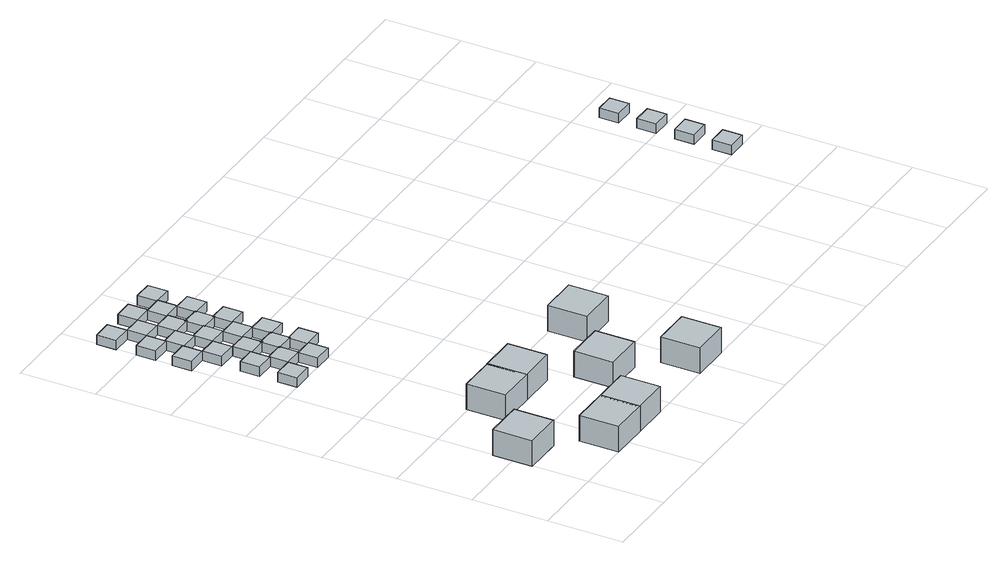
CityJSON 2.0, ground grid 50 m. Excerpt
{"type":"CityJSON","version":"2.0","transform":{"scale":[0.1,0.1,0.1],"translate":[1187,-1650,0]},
"CityObjects":{
"object1":{"type":"GenericCityObject","geometry":[{"type":"Solid","lod":"1","boundaries":[[[[0,1,2,3]],[[4,5,1,0]],[[5,6,2,1]],[[6,7,3,2]],[[7,4,0,3]],[[7,6,5,4]]]]}]},
"object2":{"type":"GenericCityObject","geometry":[{"type":"Solid","lod":"1","boundaries":[[[[8,9,10,11]],[[12,13,9,8]],[[13,14,10,9]],[[14,15,11,10]],[[15,12,8,11]],[[15,14,13,12]]]]}]},
"object3":{"type":"GenericCityObject","geometry":[{"type":"Solid","lod":"1","boundaries":[[[[16,17,18,19]],[[20,21,17,16]],[[21,22,18,17]],[[22,23,19,18]],[[23,20,16,19]],[[23,22,21,20]]]]}]},
"object4":{"type":"GenericCityObject","geometry":[{"type":"Solid","lod":"1","boundaries":[[[[24,25,26,27]],[[28,29,25,24]],[[29,30,26,25]],[[30,31,27,26]],[[31,28,24,27]],[[31,30,29,28]]]]}]},
"object5":{"type":"GenericCityObject","geometry":[{"type":"Solid","lod":"1","boundaries":[[[[32,33,34,35]],[[36,37,33,32]],[[37,38,34,33]],[[38,39,35,34]],[[39,36,32,35]],[[39,38,37,36]]]]}]},
"object6":{"type":"GenericCityObject","geometry":[{"type":"Solid","lod":"1","boundaries":[[[[40,41,42,43]],[[44,45,41,40]],[[45,46,42,41]],[[46,47,43,42]],[[47,44,40,43]],[[47,46,45,44]]]]}]},
"object7":{"type":"GenericCityObject","geometry":[{"type":"Solid","lod":"1","boundaries":[[[[48,49,50,51]],[[52,53,49,48]],[[53,54,50,49]],[[54,55,51,50]],[[55,52,48,51]],[[55,54,53,52]]]]}]},
"object8":{"type":"GenericCityObject","geometry":[{"type":"Solid","lod":"1","boundaries":[[[[56,57,58,59]],[[60,61,57,56]],[[61,62,58,57]],[[62,63,59,58]],[[63,60,56,59]],[[63,62,61,60]]]]}]},
"object9":{"type":"GenericCityObject","geometry":[{"type":"Solid","lod":"1","boundaries":[[[[64,65,66,41]],[[67,68,65,64]],[[68,69,66,65]],[[69,45,41,66]],[[45,67,64,41]],[[45,69,68,67]]]]}]},
"object10":{"type":"GenericCityObject","geometry":[{"type":"Solid","lod":"1","boundaries":[[[[34,70,71,72]],[[38,73,70,34]],[[73,74,71,70]],[[74,75,72,71]],[[75,38,34,72]],[[75,74,73,38]]]]}]},
"object11":{"type":"GenericCityObject","geometry":[{"type":"Solid","lod":"1","boundaries":[[[[76,77,78,79]],[[80,81,77,76]],[[81,82,78,77]],[[82,83,79,78]],[[83,80,76,79]],[[83,82,81,80]]]]}]},
"object12":{"type":"GenericCityObject","geometry":[{"type":"Solid","lod":"1","boundaries":[[[[84,85,86,87]],[[88,89,85,84]],[[89,90,86,85]],[[90,91,87,86]],[[91,88,84,87]],[[91,90,89,88]]]]}]},
"object13":{"type":"GenericCityObject","geometry":[{"type":"Solid","lod":"1","boundaries":[[[[92,93,94,95]],[[96,97,93,92]],[[97,98,94,93]],[[98,99,95,94]],[[99,96,92,95]],[[99,98,97,96]]]]}]},
"object14":{"type":"GenericCityObject","geometry":[{"type":"Solid","lod":"1","boundaries":[[[[100,101,102,65]],[[103,104,101,100]],[[104,105,102,101]],[[105,68,65,102]],[[68,103,100,65]],[[68,105,104,103]]]]}]},
"object15":{"type":"GenericCityObject","geometry":[{"type":"Solid","lod":"1","boundaries":[[[[106,107,108,109]],[[110,111,107,106]],[[111,112,108,107]],[[112,113,109,108]],[[113,110,106,109]],[[113,112,111,110]]]]}]},
"object16":{"type":"GenericCityObject","geometry":[{"type":"Solid","lod":"1","boundaries":[[[[58,114,115,77]],[[62,116,114,58]],[[116,117,115,114]],[[117,81,77,115]],[[81,62,58,77]],[[81,117,116,62]]]]}]},
"object17":{"type":"GenericCityObject","geometry":[{"type":"Solid","lod":"1","boundaries":[[[[66,118,119,120]],[[69,121,118,66]],[[121,122,119,118]],[[122,123,120,119]],[[123,69,66,120]],[[123,122,121,69]]]]}]},
"object18":{"type":"GenericCityObject","geometry":[{"type":"Solid","lod":"1","boundaries":[[[[124,125,126,127]],[[128,129,125,124]],[[129,130,126,125]],[[130,131,127,126]],[[131,128,124,127]],[[131,130,129,128]]]]}]},
"object19":{"type":"GenericCityObject","geometry":[{"type":"Solid","lod":"1","boundaries":[[[[132,133,134,114]],[[135,136,133,132]],[[136,137,134,133]],[[137,116,114,134]],[[116,135,132,114]],[[116,137,136,135]]]]}]},
"object20":{"type":"GenericCityObject","geometry":[{"type":"Solid","lod":"1","boundaries":[[[[138,139,140,141]],[[142,143,139,138]],[[143,144,140,139]],[[144,145,141,140]],[[145,142,138,141]],[[145,144,143,142]]]]}]},
"object21":{"type":"GenericCityObject","geometry":[{"type":"Solid","lod":"1","boundaries":[[[[146,147,148,149]],[[150,151,147,146]],[[151,152,148,147]],[[152,153,149,148]],[[153,150,146,149]],[[153,152,151,150]]]]}]},
"object22":{"type":"GenericCityObject","geometry":[{"type":"Solid","lod":"1","boundaries":[[[[154,155,156,157]],[[158,159,155,154]],[[159,160,156,155]],[[160,161,157,156]],[[161,158,154,157]],[[161,160,159,158]]]]}]},
"object23":{"type":"GenericCityObject","geometry":[{"type":"Solid","lod":"1","boundaries":[[[[115,162,163,164]],[[117,165,162,115]],[[165,166,163,162]],[[166,167,164,163]],[[167,117,115,164]],[[167,166,165,117]]]]}]},
"object24":{"type":"GenericCityObject","geometry":[{"type":"Solid","lod":"1","boundaries":[[[[168,169,170,171]],[[172,173,169,168]],[[173,174,170,169]],[[174,175,171,170]],[[175,172,168,171]],[[175,174,173,172]]]]}]},
"object25":{"type":"GenericCityObject","geometry":[{"type":"Solid","lod":"1","boundaries":[[[[176,177,178,179]],[[180,181,177,176]],[[181,182,178,177]],[[182,183,179,178]],[[183,180,176,179]],[[183,182,181,180]]]]}]},
"object26":{"type":"GenericCityObject","geometry":[{"type":"Solid","lod":"1","boundaries":[[[[184,185,186,187]],[[188,189,185,184]],[[189,190,186,185]],[[190,191,187,186]],[[191,188,184,187]],[[191,190,189,188]]]]}]},
"object27":{"type":"GenericCityObject","geometry":[{"type":"Solid","lod":"1","boundaries":[[[[192,193,194,195]],[[196,197,193,192]],[[197,198,194,193]],[[198,199,195,194]],[[199,196,192,195]],[[199,198,197,196]]]]}]},
"object28":{"type":"GenericCityObject","geometry":[{"type":"Solid","lod":"1","boundaries":[[[[200,201,202,203]],[[204,205,201,200]],[[205,206,202,201]],[[206,207,203,202]],[[207,204,200,203]],[[207,206,205,204]]]]}]},
"object29":{"type":"GenericCityObject","geometry":[{"type":"Solid","lod":"1","boundaries":[[[[208,209,210,211]],[[212,213,209,208]],[[213,214,210,209]],[[214,215,211,210]],[[215,212,208,211]],[[215,214,213,212]]]]}]},
"object30":{"type":"GenericCityObject","geometry":[{"type":"Solid","lod":"1","boundaries":[[[[216,217,218,219]],[[220,221,217,216]],[[221,222,218,217]],[[222,223,219,218]],[[223,220,216,219]],[[223,222,221,220]]]]}]},
"object31":{"type":"GenericCityObject","geometry":[{"type":"Solid","lod":"1","boundaries":[[[[224,225,226,227]],[[228,229,225,224]],[[229,230,226,225]],[[230,231,227,226]],[[231,228,224,227]],[[231,230,229,228]]]]}]},
"object32":{"type":"GenericCityObject","geometry":[{"type":"Solid","lod":"1","boundaries":[[[[232,233,234,235]],[[236,237,233,232]],[[237,238,234,233]],[[238,239,235,234]],[[239,236,232,235]],[[239,238,237,236]]]]}]},
"object33":{"type":"GenericCityObject","geometry":[{"type":"Solid","lod":"1","boundaries":[[[[240,241,242,243]],[[244,245,241,240]],[[245,246,242,241]],[[246,247,243,242]],[[247,244,240,243]],[[247,246,245,244]]]]}]},
"object34":{"type":"GenericCityObject","geometry":[{"type":"Solid","lod":"1","boundaries":[[[[248,249,250,251]],[[252,253,249,248]],[[253,254,250,249]],[[254,255,251,250]],[[255,252,248,251]],[[255,254,253,252]]]]}]},
"object35":{"type":"GenericCityObject","geometry":[{"type":"Solid","lod":"1","boundaries":[[[[256,257,258,259]],[[260,261,257,256]],[[261,262,258,257]],[[262,263,259,258]],[[263,260,256,259]],[[263,262,261,260]]]]}]}
},
"vertices":[
[0,370,0],[262,370,0],[262,632,0],[0,632,0],[0,370,175],[262,370,175],[262,632,175],[0,632,175],
[380,0,0],[642,0,0],[642,262,0],[380,262,0],[380,0,175],[642,0,175],[642,262,175],[380,262,175],
[380,750,0],[642,750,0],[642,1012,0],[380,1012,0],[380,750,175],[642,750,175],[642,1012,175],[380,1012,175],
[630,0,0],[892,0,0],[892,262,0],[630,262,0],[630,0,175],[892,0,175],[892,262,175],[630,262,175],
[130,2000,0],[260,2000,0],[260,2130,0],[130,2130,0],[130,2000,65],[260,2000,65],[260,2130,65],[130,2130,65],
[0,2630,0],[130,2630,0],[130,2760,0],[0,2760,0],[0,2630,65],[130,2630,65],[130,2760,65],[0,2760,65],
[130,2250,0],[260,2250,0],[260,2380,0],[130,2380,0],[130,2250,65],[260,2250,65],[260,2380,65],[130,2380,65],
[0,2870,0],[130,2870,0],[130,3000,0],[0,3000,0],[0,2870,65],[130,2870,65],[130,3000,65],[0,3000,65],
[130,2500,0],[260,2500,0],[260,2630,0],[130,2500,65],[260,2500,65],[260,2630,65],
[390,2130,0],[390,2260,0],[260,2260,0],[390,2130,65],[390,2260,65],[260,2260,65],
[0,3130,0],[130,3130,0],[130,3260,0],[0,3260,0],[0,3130,65],[130,3130,65],[130,3260,65],[0,3260,65],
[630,750,0],[892,750,0],[892,1012,0],[630,1012,0],[630,750,175],[892,750,175],[892,1012,175],[630,1012,175],
[130,2750,0],[260,2750,0],[260,2880,0],[130,2880,0],[130,2750,65],[260,2750,65],[260,2880,65],[130,2880,65],
[260,2370,0],[390,2370,0],[390,2500,0],[260,2370,65],[390,2370,65],[390,2500,65],
[380,2000,0],[510,2000,0],[510,2130,0],[380,2130,0],[380,2000,65],[510,2000,65],[510,2130,65],[380,2130,65],
[260,3000,0],[260,3130,0],[260,3000,65],[260,3130,65],
[390,2630,0],[390,2760,0],[260,2760,0],[390,2630,65],[390,2760,65],[260,2760,65],
[380,2250,0],[510,2250,0],[510,2380,0],[380,2380,0],[380,2250,65],[510,2250,65],[510,2380,65],[380,2380,65],
[260,2870,0],[390,2870,0],[390,3000,0],[260,2870,65],[390,2870,65],[390,3000,65],
[380,2500,0],[510,2500,0],[510,2630,0],[380,2630,0],[380,2500,65],[510,2500,65],[510,2630,65],[380,2630,65],
[500,2130,0],[630,2130,0],[630,2260,0],[500,2260,0],[500,2130,65],[630,2130,65],[630,2260,65],[500,2260,65],
[1000,370,0],[1262,370,0],[1262,632,0],[1000,632,0],[1000,370,175],[1262,370,175],[1262,632,175],[1000,632,175],
[390,3130,0],[390,3260,0],[260,3260,0],[390,3130,65],[390,3260,65],[260,3260,65],
[380,2750,0],[510,2750,0],[510,2880,0],[380,2880,0],[380,2750,65],[510,2750,65],[510,2880,65],[380,2880,65],
[500,2370,0],[630,2370,0],[630,2500,0],[500,2500,0],[500,2370,65],[630,2370,65],[630,2500,65],[500,2500,65],
[380,3000,0],[510,3000,0],[510,3130,0],[380,3130,0],[380,3000,65],[510,3000,65],[510,3130,65],[380,3130,65],
[500,2630,0],[630,2630,0],[630,2760,0],[500,2760,0],[500,2630,65],[630,2630,65],[630,2760,65],[500,2760,65],
[500,2870,0],[630,2870,0],[630,3000,0],[500,3000,0],[500,2870,65],[630,2870,65],[630,3000,65],[500,3000,65],
[500,3130,0],[630,3130,0],[630,3260,0],[500,3260,0],[500,3130,65],[630,3130,65],[630,3260,65],[500,3260,65],
[1380,0,0],[1642,0,0],[1642,262,0],[1380,262,0],[1380,0,175],[1642,0,175],[1642,262,175],[1380,262,175],
[1380,750,0],[1642,750,0],[1642,1012,0],[1380,1012,0],[1380,750,175],[1642,750,175],[1642,1012,175],[1380,1012,175],
[3630,1000,0],[3760,1000,0],[3760,1130,0],[3630,1130,0],[3630,1000,65],[3760,1000,65],[3760,1130,65],[3630,1130,65],
[3630,1250,0],[3760,1250,0],[3760,1380,0],[3630,1380,0],[3630,1250,65],[3760,1250,65],[3760,1380,65],[3630,1380,65],
[3630,1500,0],[3760,1500,0],[3760,1630,0],[3630,1630,0],[3630,1500,65],[3760,1500,65],[3760,1630,65],[3630,1630,65],
[3630,1750,0],[3760,1750,0],[3760,1880,0],[3630,1880,0],[3630,1750,65],[3760,1750,65],[3760,1880,65],[3630,1880,65]
]}
